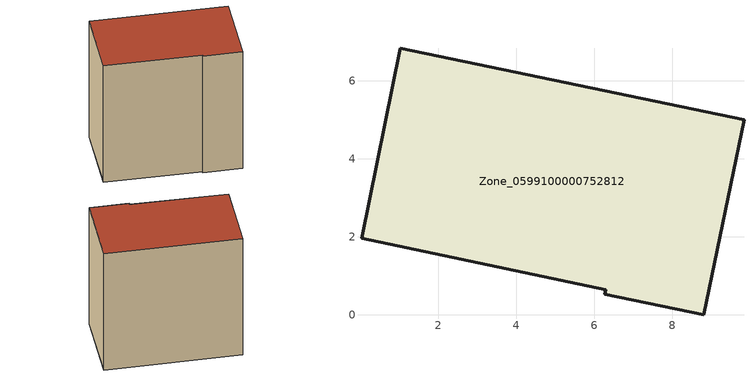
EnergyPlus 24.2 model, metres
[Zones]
Zone_0599100000752812
 floor ground (C_G): 1.02,6.83 9.84,5 8.81,0 6.27,0.52 6.3,0.64 0.03,1.97 z0
 wall outside (C_F): 8.81,0 9.84,5 1.02,6.83 0.03,1.97 6.3,0.64 6.27,0.52 8.81,0 z0:9.1
 roof outside (C_R): 9.84,5 1.02,6.83 0.03,1.97 6.3,0.64 6.27,0.52 8.81,0 z9.1
[BUILDING]
Pand.0599100000752812: North Axis=0; Terrain=City; Loads Convergence Tolerance Value=0.04; Temperature Convergence Tolerance Value=0.4; Solar Distribution=FullExterior; Maximum Number of Warmup Days=25; Minimum Number of Warmup Days=1
[Site:Location]
Rotterdam.The.Hague.AP_ZH_NLD Design_Conditions: Latitude=51.96; Longitude=4.45; Time Zone=1; Elevation=-4.5
[SITE:GROUNDTEMPERATURE:BUILDINGSURFACE]
18, 18, 18, 18, 18, 18, 18, 18, 18, 18, 18, 18
[MATERIAL] Thermal Absorptance=0.9; Solar Absorptance=0.7; Visible Absorptance=0.7
Name | Roughness | Thickness | Conductivity | Density | Specific Heat
G.TC.2006-2014 | MediumSmooth | 0.15 | 0.06 | 540 | 1210
F.TC.2006-2014 | Rough | 0.3 | 0.12 | 1920 | 840
R.TC.2006-2014 | MediumRough | 0.2 | 0.08 | 1500 | 1000
[CONSTRUCTION]
C_G: G.TC.2006-2014
C_F: F.TC.2006-2014
C_R: R.TC.2006-2014
[ZONE]
Zone_0599100000752812: Type=1; Multiplier=1; Ceiling Height=Autocalculate; Volume=Autocalculate; Floor Area=autocalculate; Part of Total Floor Area=Yes
[ZONEINFILTRATION:DESIGNFLOWRATE]
Infil_Zone_0599100000752812: Zone or ZoneList or Space or SpaceList=Zone_0599100000752812; Schedule=AlwaysOn; Design Flow Rate Calculation Method=Flow/Area; Flow Rate per Floor Area=0.0015; Constant Term Coefficient=1; Temperature Term Coefficient=0; Velocity Term Coefficient=0; Velocity Squared Term Coefficient=0
[HVACTEMPLATE:ZONE:IDEALLOADSAIRSYSTEM]
Zone_0599100000752812: Maximum Heating Supply Air Temperature=50; Minimum Cooling Supply Air Temperature=13; Maximum Heating Supply Air Humidity Ratio=0.0156; Minimum Cooling Supply Air Humidity Ratio=0.0077; Heating Limit=NoLimit; Cooling Limit=NoLimit; Dehumidification Control Type=ConstantSensibleHeatRatio; Cooling Sensible Heat Ratio=0.7; Dehumidification Setpoint=60; Humidification Control Type=None; Humidification Setpoint=30; Outdoor Air Method=None; Outdoor Air Flow Rate per Person=0.00944; Outdoor Air Flow Rate per Zone Floor Area=0; Outdoor Air Flow Rate per Zone=0; Demand Controlled Ventilation Type=None; Outdoor Air Economizer Type=NoEconomizer; Heat Recovery Type=None; Sensible Heat Recovery Effectiveness=0.7; Latent Heat Recovery Effectiveness=0.65
[ZONECONTROL:THERMOSTAT]
ThermostatControl_Zone_0599100000752812: Zone or ZoneList=Zone_0599100000752812; Control Type Schedule=DualSetpointControlType; Control 1=Thermostat_Zone_0599100000752812; Temperature Difference Between Cutout And Setpoint=0
[THERMOSTATSETPOINT:DUALSETPOINT]
Thermostat_Zone_0599100000752812: Heating Setpoint Temperature Schedule=HeatingSetpoint_Zone_0599100000752812; Cooling Setpoint Temperature Schedule=CoolingSetpoint_Zone_0599100000752812
[SCHEDULE:COMPACT]
HeatingSetpoint_Zone_0599100000752812: Through: 12/31, For: AllDays, Until: 24:00, 21
CoolingSetpoint_Zone_0599100000752812: Through: 12/31, For: AllDays, Until: 24:00, 24
DualSetpointControlType: Through: 12/31, For: AllDays, Until: 24:00, 4
AlwaysOn: Through: 12/31, For: AllDays, Until: 24:00, 1
